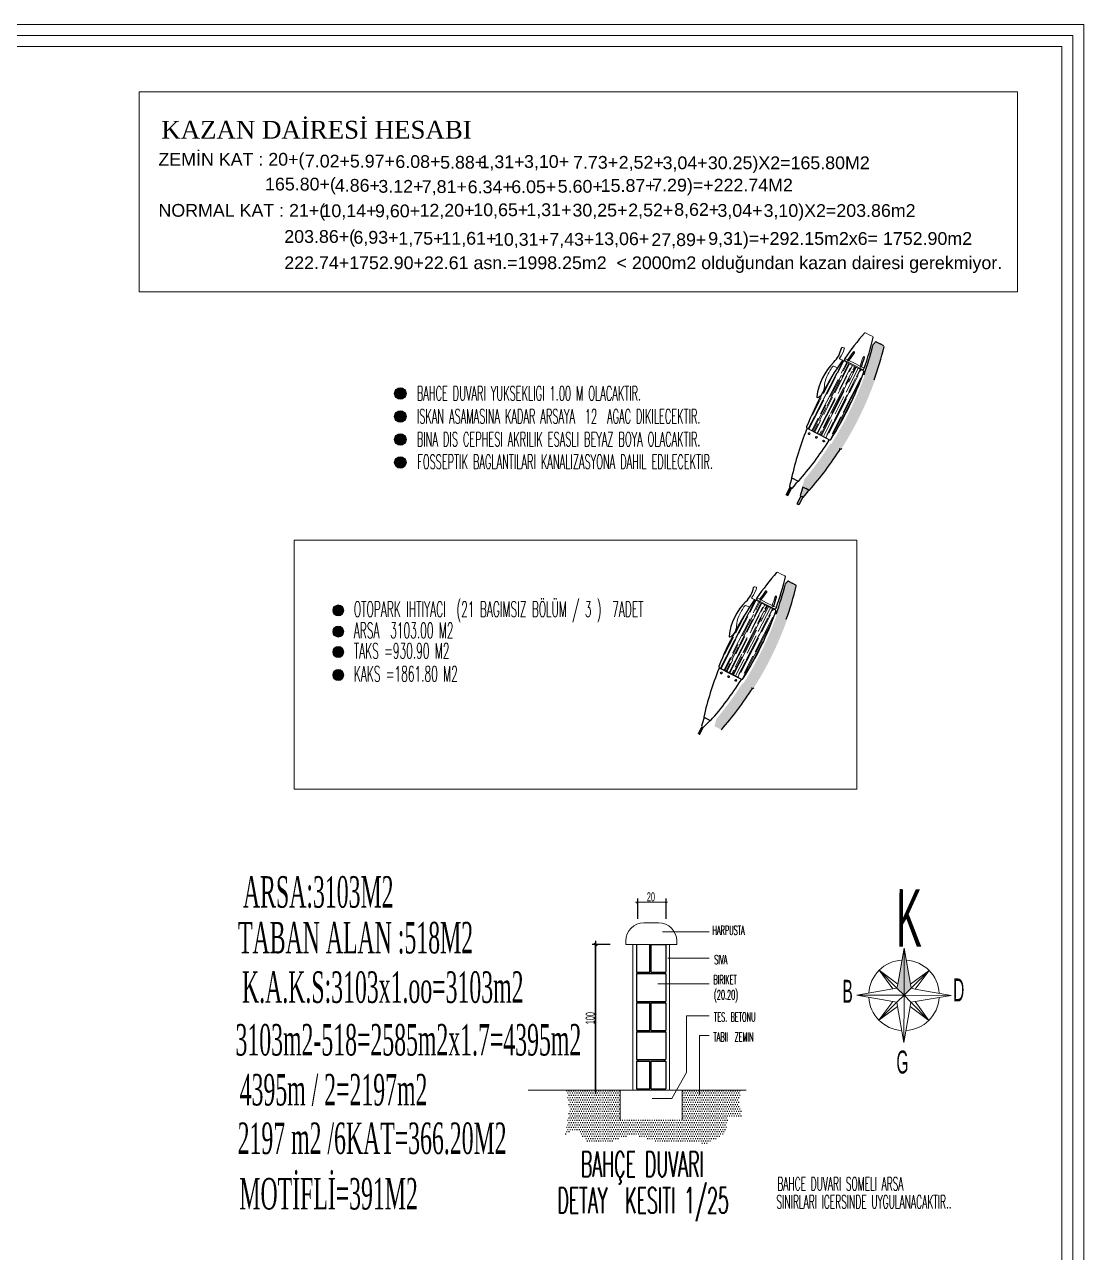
# Model space of a CAD drawing. Header units: millimetres. Extents: x -16104 to 67872, y -88009 to 12107.
# Drawn here: x 5137 to 6601, y 10422 to 12107 of the extents above; entities that cross this region are included whole.
import ezdxf

# ---------------------------------------------------------------- set-up
doc = ezdxf.new("R2010")
doc.units = ezdxf.units.MM
for name, color, linetype, lineweight in [('0.3', 114, 'Continuous', 5), ('c05', 32, 'Continuous', 13), ('duvar', 123, 'Continuous', 25), ('emsal&kolon', 1, 'Continuous', 5), ('KAPI', 3, 'Continuous', 5), ('kolon', 1, 'Continuous', 5), ('MEKAN ADI', 31, 'Continuous', 5), ('merdiven', 4, 'Continuous', 25), ('OLCU', 54, 'Continuous', 13), ('OLCULENDIRME', 32, 'Continuous', 5), ('PAFTA ADI', 41, 'Continuous', 5), ('yazı1', 53, 'Continuous', 15), ('ÇİZGİ', 253, 'Continuous', 18), ('ÖLÇÜ', 252, 'Continuous', 20)]:
    doc.layers.add(name, color=color, linetype=linetype, lineweight=lineweight)
doc.layers.add('TEFRIS', color=7, linetype='Continuous', lineweight=13, true_color=0x525c7a)
doc.layers.add('YESIL', color=73, linetype='Continuous')
doc.styles.add('A', font='UNIV.SHX', dxfattribs={"height": 40})
doc.styles.add('MEKAN ADI', font='stylu.ttf', dxfattribs={"width": 0.5, "height": 25})
doc.styles.add('OLCU', font='simplex.shx', dxfattribs={"width": 0.6, "height": 1400})
doc.styles.add('OLCUIC', font='ROMANS.SHX', dxfattribs={"width": 0.5})
doc.styles.add('ROMANTUR', font='times.ttf', dxfattribs={"width": 0.7})

msp = doc.modelspace()

# ---------------------------------------------------------------- hatches: boundary and pattern name
at = {"layer": 'duvar'}
for points in [[(5652.430285307782, 11592.78678722589, 1), (5652.430285307782, 11608.53678722589, 1)], [(5652.430285307782, 11561.28678722589, 1), (5652.430285307782, 11577.03678722618, 1)], [(5652.430285307782, 11529.78678722589, 1), (5652.430285307782, 11545.53678722557, 1)], [(5652.430285307782, 11498.28678722557, 1), (5652.430285307782, 11514.03678722589, 1)]]:
    msp.add_hatch(color=256, dxfattribs=at).paths.add_polyline_path(points)
at = {"layer": 'KAPI'}
for points in [[(5567.20561384238, 11295.53135221207, 1), (5567.20561384238, 11310.57935221196, 1)], [(5567.20561384238, 11266.44915849116, 1), (5567.20561384238, 11281.49715849158, 1)], [(5567.20561384238, 11238.35686647147, 1), (5567.20561384238, 11253.40486647136, 1)], [(5567.20561384238, 11206.81981180285, 1), (5567.20561384238, 11221.86781180275, 1)]]:
    msp.add_hatch(color=256, dxfattribs=at).paths.add_polyline_path(points)
h = msp.add_hatch(color=256, dxfattribs=at)
h.paths.add_polyline_path([(5996.578879307257, 10844.4160507409), (5994.703879307257, 10844.4160507409), (5994.703879307257, 10806.45498542805), (5978.80596636358, 10806.45498542805), (5978.80596636358, 10804.57998542851), (6014.805966363521, 10804.57998542851), (6014.805966363521, 10806.45498542805), (5996.578879307257, 10806.45498542805)])
h.paths.add_polyline_path([(5994.703879307257, 10726.45498542851), (5978.80596636358, 10726.45498542851), (5978.80596636358, 10724.57998542805), (6014.805966363521, 10724.57998542805), (6014.805966363521, 10726.45498542851), (5996.578879307257, 10726.45498542851), (5996.578879307257, 10764.57998542805), (6014.805966363521, 10764.57998542805), (6014.805966363521, 10766.45498542805), (5978.80596636358, 10766.45498542805), (5978.80596636358, 10764.57998542805), (5994.703879307257, 10764.57998542805)])
h.paths.add_polyline_path([(5996.578879307257, 10684.57998542805), (6014.805966363056, 10684.57998542805), (6014.805966363056, 10686.45498542805), (5978.80596636358, 10686.45498542805), (5978.80596636358, 10684.57998542805), (5994.703879307257, 10684.57998542805), (5994.703879307257, 10646.45498542805), (5978.80596636358, 10646.45498542805), (5978.80596636358, 10644.4160507409), (6014.805966363056, 10644.4160507409), (6014.805966363056, 10646.45498542805), (5996.578879307257, 10646.45498542805)])
at = {"layer": 'merdiven'}
h = msp.add_hatch(dxfattribs=at)
h.set_pattern_fill('DOTS', color=256, scale=50, style=0)
h.set_pattern_definition([(0, (-90355.01501984682, 15778.22464311207), (1.5625, 3.125), [0, -3.125])])
h.paths.add_polyline_path([(6103.094696918735, 10608.02647228481), (6121.875686069718, 10609.19203706775), (6117.812469152559, 10627.46215404887), (6120.307645363093, 10644.4160507409), (6039.402546624478, 10644.4160507409), (6039.402546624478, 10603.71389453291), (5954.209386103088, 10603.71389453291), (5954.209386103088, 10644.4160507409), (5880.634076112183, 10644.4160507409), (5885.113386336481, 10618.54483044232), (5878.082982315973, 10583.81687604485), (5894.040955397068, 10591.63904406957), (5907.541266056069, 10574.68182190682), (5936.999549795641, 10572.65181181059), (5970.521050452953, 10583.81687604485), (6003.026739098888, 10574.68182190682), (6073.117145319295, 10571.63680676266), (6098.51221214165, 10584.83188979785)])
at = {"layer": 'OLCU'}
for points in [[(6187.192227728694, 11472.35274241632), (6188.510399345891, 11471.67756557858), (6189.828570962854, 11471.00238874136), (6184.403445809148, 11460.41072504566), (6183.085274192184, 11461.08590188337), (6181.767102574755, 11461.76107872059)], [(6065.886709393264, 11144.19384793188), (6067.204881010461, 11143.51867109413), (6068.523052627424, 11142.84349425691), (6063.097927473718, 11132.25183056122), (6061.779755856754, 11132.92700739893), (6060.461584239325, 11133.60218423615)]]:
    msp.add_hatch(color=256, dxfattribs=at).paths.add_polyline_path(points)
at = {"layer": 'TEFRIS', "ltscale": 1.5}
h = msp.add_hatch(dxfattribs=at)
h.set_pattern_fill('AR-RROOF', color=256, scale=6.645999359999999, angle=98.18383212849662, style=0)
h.set_pattern_definition([(62.87815375612128, (32305.29090266889, 3714.394642868952), (12.5807738478343, 9.983630860036419), [99.6899903999999, -13.29199871999999, 33.22999679999997, -6.645999359999996]), (62.87815375612128, (32312.27814515254, 3720.746954052331), (4.837407792617664, -9.944841947744717), [19.93799807999998, -2.193179788799997, 39.87599615999996, -4.984499519999995]), (62.87815375612128, (32311.83372514833, 3714.77690656847), (19.71817854670852, 28.72906388220404), [53.16799487999997, -9.30439910399999, 26.58399743999998, -6.645999359999996])])
h.paths.add_polyline_path([(6258.739644427144, 11645.53952154517, -0.3770281978478235), (6260.228470660542, 11645.916082982), (6274.113721668196, 11638.80395908229), (6287.998972675618, 11631.69183518257, 2.722436296425187e-05), (6287.998859946354, 11631.69189291567, -0.3770592924806255), (6288.56336867332, 11630.26359877796, -0.05505407164388172), (6243.334744398104, 11537.7593031869, -0.3876928874276002), (6241.822076319862, 11537.3466169262), (6226.235726402258, 11545.33005573507), (6210.649376484682, 11553.31349454349, -0.3876928874273394), (6210.100364410435, 11554.78218797885, -0.02749581373723025), (6231.912519413541, 11601.48257393669, 0.01441971339520821), (6232.429529009358, 11602.44467964815, -0.02693396517354288)])
h = msp.add_hatch(dxfattribs=at)
h.set_pattern_fill('AR-RROOF', color=256, scale=6.645999359999999, angle=98.18383212849662, style=0)
h.set_pattern_definition([(62.87815375612128, (32184.72893671288, 3385.85489557423), (12.5807738478343, 9.983630860036419), [99.6899903999999, -13.29199871999999, 33.22999679999997, -6.645999359999996]), (62.87815375612128, (32191.71617919653, 3392.207206757608), (4.837407792617664, -9.944841947744717), [19.93799807999998, -2.193179788799997, 39.87599615999996, -4.984499519999995]), (62.87815375612128, (32191.27175919233, 3386.237159273747), (19.71817854670852, 28.72906388220404), [53.16799487999997, -9.30439910399999, 26.58399743999998, -6.645999359999996])])
h.paths.add_polyline_path([(6138.177678471169, 11316.99977425046, -0.3770281978478235), (6139.666504704539, 11317.3763356873), (6153.551755712193, 11310.26421178758), (6167.437006719614, 11303.15208788787, 2.722436296425187e-05), (6167.43689399038, 11303.15214562096, -0.3770592924806255), (6168.001402717317, 11301.72385148326, -0.05505407164388172), (6122.7727784421, 11209.2195558922, -0.3876928874276002), (6121.260110363859, 11208.80686963149), (6105.673760446283, 11216.79030844037), (6090.087410528708, 11224.77374724878, -0.3876928874273394), (6089.538398454431, 11226.24244068415, -0.02749581373723025), (6111.350553457538, 11272.94282664199, 0.01441971339520821), (6111.867563053383, 11273.90493235344, -0.02693396517354288)])
at = {"layer": 'YESIL'}
for points in [[(6301.529947639618, 11667.90706082073, -0.002342317635926037), (6304.359954211657, 11671.25430877035, -0.3474534159900468), (6305.774797528604, 11671.53440574944), (6310.822671002243, 11668.94884920784), (6315.87054447562, 11666.36329266627, -0.347453415994969), (6316.46999120884, 11665.05146205807, -0.02552731919436446), (6302.762552894827, 11619.32234466431, -0.4145776780875886), (6303.465449403418, 11617.83416813563, -0.05505407164400341), (6258.23682512698, 11525.32987254456, -0.4091060629478117), (6256.649156764644, 11524.95917034979, -129.2551232629433), (6256.680176377675, 11524.94091987098, -0.01056849819202637), (6256.637946633622, 11524.96608888594, -0.001846514625678933), (6256.630678968475, 11524.97066870448, -0.03829008909220494), (6213.685083134187, 11467.74345513631), (6208.994457473222, 11470.1460268182), (6204.303831812023, 11472.54859850009, -0.005446248425543218), (6206.699624323897, 11482.4545154449, 0.03222121724407948), (6242.494638901902, 11531.43043179528), (6255.11468307348, 11524.96635579725, 2.722603199134428e-05), (6255.114570336969, 11524.96641353329, -2.722603201447933e-05), (6255.11468307348, 11524.96635579725), (6242.494638901902, 11531.43043179528, 0.0003676787186619952), (6242.866229571198, 11532.01531487884), (6243.905764129944, 11531.48285791604, 0.05577198771296902), (6289.93582720813, 11625.90328521698), (6288.891671899619, 11626.43810896054, 0.02301502693378523)], [(6180.967981683643, 11339.36731352602, -0.002342317635926037), (6183.797988255654, 11342.71456147564, -0.3474534159900468), (6185.2128315726, 11342.99465845473), (6190.260705046239, 11340.40910191313), (6195.308578519645, 11337.82354537156, -0.347453415994969), (6195.908025252837, 11336.51171476336, -0.02552731919436446), (6182.200586938852, 11290.7825973696, -0.4145776780875886), (6182.903483447415, 11289.29442084092, -0.05505407164400341), (6137.674859170977, 11196.79012524986, -0.4091060629478117), (6136.087190808641, 11196.41942305508, -129.2551232629433), (6136.1182104217, 11196.40117257627, -0.01056849819202637), (6136.075980677648, 11196.42634159123, -0.001846514625678933), (6136.068713012501, 11196.43092140977, -0.03829008909220494), (6093.123117178184, 11139.20370784157), (6088.432491517218, 11141.60627952349), (6083.74186585602, 11144.00885120538, -0.005446248425543218), (6086.137658367894, 11153.91476815019, 0.03222121724407948), (6121.932672945928, 11202.89068450057), (6134.552717117505, 11196.42660850254, 2.722603199134428e-05), (6134.552604380966, 11196.42666623858, -2.722603201447933e-05), (6134.552717117505, 11196.42660850254), (6121.932672945928, 11202.89068450057, 0.0003676787186619952), (6122.304263615195, 11203.47556758413), (6123.343798173941, 11202.94311062133, 0.05577198771296902), (6169.373861252156, 11297.36353792227), (6168.329705943645, 11297.89836166584, 0.02301502693378523)]]:
    msp.add_hatch(color=256, dxfattribs=at).paths.add_polyline_path(points)
h = msp.add_hatch(color=256, dxfattribs=at)
h.paths.add_polyline_path([(6208.994457473222, 11470.1460268182), (6213.264057655702, 11467.95910736761, -0.004013902166018044), (6205.474204074533, 11458.19210530329), (6203.412480074068, 11459.2481349372), (6201.350756073341, 11460.30416457113, -0.004013902166019278), (6204.724857290479, 11472.33294626875)])
h.paths.add_polyline_path([(6203.412480074068, 11459.2481349372), (6204.730651691003, 11458.57295809948), (6199.305526537559, 11447.98129440477), (6197.987354920129, 11448.65647124199), (6196.669183302904, 11449.33164807974), (6202.094308456843, 11459.92331177494)])
at = {"layer": 'ÇİZGİ'}
h = msp.add_hatch(color=256, dxfattribs=at)
h.paths.add_polyline_path([(6343.766741250161, 10774.75927582951), (6353.496613625714, 10784.40299230017), (6352.501431642231, 10790.19268344433), (6344.053927599176, 10839.33790531629)])
h.paths.add_polyline_path([(6344.053927599176, 10839.33790531629), (6335.1900031556, 10790.23153066033), (6334.148785482321, 10784.46315735747), (6343.766741250161, 10774.75927582951)])

# ---------------------------------------------------------------- linework, layer by layer
at = {"layer": 'c05'}
for points in [[(6601.023274084233, 8934.803705877217), (6601.023274084233, 8729.341233511746), (-253.0136407047976, 8729.341233511746), (-253.0136407047976, 12107.11512216859), (6590.601454971678, 12107.11512216859), (6590.601454971678, 10246.24634323097)], [(6586.023274084233, 8934.803705877217), (6586.023274084233, 8744.341233511746), (-238.0136407047949, 8744.341233511746), (-238.0136407047976, 12092.11512216859), (6575.601454971678, 12092.11512216859), (6575.601454971678, 10246.24634323097)], [(6571.023274084233, 8934.803705877217), (6571.023274084233, 8759.341233511746), (-223.0136407047949, 8759.341233511746), (-223.0136407047976, 12077.11512216859), (6560.601454971678, 12077.11512216859), (6560.601454971678, 10246.24634323097)]]:
    msp.add_lwpolyline(points, dxfattribs=at)
at = {"layer": 'duvar'}
for p, q in [((5976.805966363521, 10844.4160507409), (5976.805966363521, 10806.45498542805)), ((5994.703879307257, 10806.45498542805), (5994.703879307257, 10844.4160507409)), ((5996.578879307257, 10806.45498542805), (5996.578879307257, 10844.4160507409)), ((5996.578879307257, 10844.4160507409), (6016.805966363521, 10844.4160507409)), ((6016.805966363521, 10844.4160507409), (6016.805966363521, 10806.45498542805)), ((5976.805966363521, 10806.45498542805), (5994.703879307257, 10806.45498542805)), ((5976.805966363521, 10804.57998542851), (5976.805966363521, 10766.45498542805)), ((5976.805966363521, 10804.57998542851), (6016.805966363521, 10804.57998542851)), ((5978.80596636358, 10804.57998542851), (5978.80596636358, 10806.45498542805)), ((5996.578879307257, 10806.45498542805), (6016.805966363521, 10806.45498542805)), ((6014.805966363521, 10806.45498542805), (6014.805966363521, 10804.57998542851)), ((6016.805966363521, 10804.57998542851), (6016.805966363521, 10766.45498542805)), ((5976.805966363521, 10766.45498542805), (6016.805966363521, 10766.45498542805)), ((5976.805966363521, 10764.57998542805), (5994.703879307257, 10764.57998542805)), ((5976.805966363521, 10764.57998542805), (5976.805966363521, 10726.45498542851)), ((5978.80596636358, 10764.57998542805), (5978.80596636358, 10766.45498542805)), ((5994.703879307257, 10726.45498542851), (5994.703879307257, 10764.57998542805)), ((5996.578879307257, 10726.45498542851), (5996.578879307257, 10764.57998542805)), ((5996.578879307257, 10764.57998542805), (6016.805966363521, 10764.57998542805)), ((6014.805966363521, 10766.45498542805), (6014.805966363521, 10764.57998542805)), ((6016.805966363521, 10764.57998542805), (6016.805966363521, 10726.45498542851)), ((5976.805966363521, 10726.45498542851), (5994.703879307257, 10726.45498542851)), ((5976.805966363521, 10724.57998542805), (5976.805966363521, 10686.45498542805)), ((5976.805966363521, 10724.57998542805), (6016.805966363521, 10724.57998542805)), ((5978.80596636358, 10724.57998542805), (5978.80596636358, 10726.45498542851)), ((5996.578879307257, 10726.45498542851), (6016.805966363521, 10726.45498542851)), ((6014.805966363521, 10726.45498542851), (6014.805966363521, 10724.57998542805)), ((6016.805966363521, 10724.57998542805), (6016.805966363521, 10686.45498542805)), ((5976.805966363521, 10686.45498542805), (6016.805966363521, 10686.45498542805)), ((5978.80596636358, 10684.57998542805), (5978.80596636358, 10686.45498542805)), ((6014.805966363056, 10686.45498542805), (6014.805966363056, 10684.57998542805)), ((5976.805966363521, 10684.57998542805), (5976.805966363521, 10646.45498542805)), ((5976.805966363521, 10684.57998542805), (5994.703879307257, 10684.57998542805)), ((5994.703879307257, 10646.45498542805), (5994.703879307257, 10684.57998542805)), ((5996.578879307257, 10646.45498542805), (5996.578879307257, 10684.57998542805)), ((5996.578879307257, 10684.57998542805), (6016.805966363521, 10684.57998542805)), ((6016.805966363521, 10684.57998542805), (6016.805966363521, 10646.45498542805)), ((5976.805966363521, 10646.45498542805), (5994.703879307257, 10646.45498542805)), ((5978.80596636358, 10644.4160507409), (5978.80596636358, 10646.45498542805)), ((5996.578879307257, 10646.45498542805), (6016.805966363521, 10646.45498542805)), ((6014.805966363056, 10646.45498542805), (6014.805966363056, 10644.4160507409))]:
    msp.add_line(p, q, dxfattribs=at)
for centre in [(5652.430285307782, 11600.66178722589), (5652.430285307782, 11569.16178722589), (5652.430285307782, 11537.66178722618), (5652.430285307782, 11506.16178722557)]:
    msp.add_circle(centre, 7.875000000000112, dxfattribs=at)
at = {"layer": 'KAPI'}
for p, q in [((6012.406031713181, 10862.00883863951), (6076.487606831128, 10862.00883863951)), ((5971.805966363521, 10844.4160507409), (5971.805966363521, 10644.4160507409)), ((6021.805966363521, 10844.4160507409), (6021.805966363521, 10644.4160507409)), ((6019.526206726441, 10825.89544960193), (6076.487606831128, 10825.89544960193)), ((6005.997874701628, 10790.58471484148), (6076.487606831128, 10790.58471484148)), ((6045.158836773364, 10746.75112578543), (6045.158836773364, 10668.78217470262)), ((6045.158836773364, 10746.75112578543), (6076.487606831128, 10746.75112578543)), ((6062.959273806075, 10638.64805212372), (6062.959273806075, 10719.74082175913)), ((6062.959273806075, 10719.74082175913), (6076.487606831128, 10719.74082175913)), ((6025.092311824905, 10632.95733181378), (6045.158836773364, 10668.78217470262)), ((6025.092311824905, 10632.95733181378), (5998.165681687417, 10632.95733181378))]:
    msp.add_line(p, q, dxfattribs=at)
for centre in [(5567.20561384238, 11303.05535221225), (5567.20561384238, 11273.97315849137), (5567.20561384238, 11245.88086647165), (5567.20561384238, 11214.34381180257)]:
    msp.add_circle(centre, 7.524000000000107, dxfattribs=at)
at = {"layer": 'kolon'}
for p, q in [((5986.805966363521, 10874.4160507409), (6006.805966363521, 10874.4160507409)), ((5961.805966363521, 10849.4160507409), (5961.805966363521, 10844.4160507409)), ((6031.805966363521, 10844.4160507409), (5961.805966363521, 10844.4160507409)), ((6031.805966363521, 10849.4160507409), (6031.805966363521, 10844.4160507409)), ((5828.001837367949, 10644.4160507409), (6126.934869686374, 10644.4160507409)), ((5954.209386103088, 10644.4160507409), (5954.209386103088, 10603.71389453291)), ((6039.402546624478, 10644.4160507409), (6039.402546624478, 10603.71389453291))]:
    msp.add_line(p, q, dxfattribs=at)
for centre, start, end in [((5986.805966363521, 10849.4160507409), 90, 180), ((6006.805966363521, 10849.4160507409), 0, 90)]:
    msp.add_arc(centre, 25, start, end, dxfattribs=at)
at = {"layer": 'merdiven', "ltscale": 1.5}
for p, q in [((6262.528428409918, 11648.95390067119), (6262.019524754898, 11647.45538470286)), ((6141.966462453915, 11320.41415337648), (6141.457558798924, 11318.91563740815))]:
    msp.add_line(p, q, dxfattribs=at)
at = {"layer": 'merdiven', "ltscale": 1.4}
for p, q in [((6198.783002405777, 11480.1728857772), (6189.401751083613, 11484.97802914146)), ((6186.448675345659, 11472.73359521301), (6190.572123346152, 11470.62153594467)), ((6068.523052627424, 11142.84349425691), (6077.640086430645, 11151.93070519652)), ((6078.221036449802, 11151.63313848249), (6068.839785127639, 11156.43828184676))]:
    msp.add_line(p, q, dxfattribs=at)
at = {"layer": 'merdiven', "ltscale": 1.5}
for points in [[(6214.18501379466, 11544.52933405939, -0.7515397172669128), (6212.944458860031, 11546.5355516873, -0.1058609688951261), (6213.361512502917, 11546.83625609288)], [(6224.147503946675, 11539.42647605072, -0.7515397172669128), (6222.906949012075, 11541.43269367816, -0.1058609688951261), (6223.324002654961, 11541.73339808374)], [(6234.109994098719, 11534.32361804158, -0.7515397172669128), (6232.869439164584, 11536.32983566899, -0.1058609688951261), (6233.28649280747, 11536.63054007461)], [(6093.623047838657, 11215.98958676468, -0.7515397172669128), (6092.382492904027, 11217.99580439259, -0.1058609688951261), (6092.799546546914, 11218.29650879817)], [(6103.585537990701, 11210.88672875601, -0.7515397172669128), (6102.344983056071, 11212.89294638345, -0.1058609688951261), (6102.762036698958, 11213.19365078904)], [(6113.548028142744, 11205.78387074688, -0.7515397172669128), (6112.30747320861, 11207.79008837428, -0.1058609688951261), (6112.724526851496, 11208.0907927799)]]:
    msp.add_lwpolyline(points, format="xyb", dxfattribs=at)
at = {"layer": 'merdiven'}
for centre, start, end in [((6645.299026857509, 11379.95980829941), 139.5179850877931, 144.9021632761648), ((5847.161141000048, 11788.77168575596), 340.8541442377704, 346.2383224240455), ((6524.737060901534, 11051.4200610047), 139.5179850877931, 144.9021632761648), ((5726.599175044044, 11460.23193846125), 340.8541442377704, 346.2383224240455)]:
    msp.add_arc(centre, 467.8366731742777, start, end, dxfattribs=at)
at = {"layer": 'merdiven', "ltscale": 1.5}
for centre, radius, start, end in [((6221.708492739766, 11670.09296441067), 36.80749786821048, 314.3391196179588, 349.0737472773865), ((6645.299026857509, 11379.95980829941), 468.9997230622779, 145.5095837093012, 158.1143230043504), ((6259.69825447406, 11644.88092316964), 1.163049888, 62.87191439103656, 145.5095837093012), ((6263.120801165263, 11647.08138562503), 1.163049888, 161.2422511220846, 242.878153756441), ((6267.393092550308, 11646.62548742641), 1.022834092479884, 144.8665581433067, 197.959371937744), ((6649.15996896039, 11377.98220641175), 467.8366731742777, 143.2667849222775, 144.8665581433067), ((6275.041793273122, 11657.17882347305), 1.022834092479884, 63.33192285955827, 143.2667849222775), ((5843.300198896934, 11790.74928764411), 467.8366731742777, 340.8897493682277, 342.4895225882541), ((6288.482793162519, 11650.29424814216), 1.022834092479884, 342.4895225882541, 62.42438465325043), ((6302.572630868905, 11587.34151223389), 78.89389223882338, 134.3391196179588, 173.5129095273084), ((5847.161141000048, 11788.77168575596), 468.9997230622779, 327.6419845092873, 340.246723804719), ((6284.388093202957, 11637.92052773578), 1.022834092479884, 287.7969355745508, 340.8897493682277), ((6287.254525494704, 11634.71992111093), 1.163049888, 242.878153756441, 324.5140563884941), ((6287.468756488903, 11630.65667537021), 1.163049888, 340.246723804719, 62.8843931206256), ((6645.299026857509, 11379.95980829941), 467.8366731742777, 158.4993799317073, 167.027918445384), ((6211.179592671368, 11554.34865435585), 1.163049888, 158.1143230043504, 242.878153756441), ((6211.099540254567, 11551.00096271798), 1.163049888, 62.87815375644094, 158.4993799317073), ((5847.161141000048, 11788.77168575596), 467.8366731742777, 318.7283890653589, 327.2569275799393), ((6239.682386157918, 11536.36062662627), 1.163049888, 327.2569275799393, 62.88439350232116), ((6242.352292506781, 11538.38177673906), 1.163049888, 242.878153756441, 327.6419845092873), ((6937.318653148483, 11268.60043414732), 778.1234291631167, 163.8711115518343, 164.7910252251173), ((5586.153475194704, 11960.6768070909), 778.123429162466, 320.9652822859003, 321.885195960311), ((6101.146526783792, 11341.55321711596), 36.80749786821048, 314.3391196179588, 349.0737472773865), ((6528.598003004416, 11049.44245911704), 467.8366731742777, 143.2667849222775, 144.8665581433067), ((6154.479827317118, 11328.63907617834), 1.022834092479884, 63.33192285955827, 143.2667849222775), ((6524.737060901534, 11051.4200610047), 468.9997230622779, 145.5095837093012, 158.1143230043504), ((6182.01066491293, 11258.80176493918), 78.89389223882338, 134.3391196179588, 173.5129095273084), ((6139.136288518086, 11316.34117587493), 1.163049888, 62.87191439103656, 145.5095837093012), ((6142.55883520926, 11318.54163833032), 1.163049888, 161.2422511220846, 242.878153756441), ((6146.831126594305, 11318.0857401317), 1.022834092479884, 144.8665581433067, 197.959371937744), ((6163.826127246954, 11309.38078044108), 1.022834092479884, 287.7969355745508, 340.8897493682277), ((5722.73823294093, 11462.2095403494), 467.8366731742777, 340.8897493682277, 342.4895225882541), ((6167.920827206515, 11321.75450084746), 1.022834092479884, 342.4895225882541, 62.42438465325043), ((5726.599175044044, 11460.23193846125), 468.9997230622779, 327.6419845092873, 340.246723804719), ((6166.6925595387, 11306.18017381622), 1.163049888, 242.878153756441, 324.5140563884941), ((6166.906790532928, 11302.1169280755), 1.163049888, 340.246723804719, 62.8843931206256), ((6090.617626715393, 11225.80890706115), 1.163049888, 158.1143230043504, 242.878153756441), ((6524.737060901534, 11051.4200610047), 467.8366731742777, 158.4993799317073, 167.027918445384), ((5726.599175044044, 11460.23193846125), 467.8366731742777, 318.7283890653589, 327.2569275799393), ((6090.537574298593, 11222.46121542327), 1.163049888, 62.87815375644094, 158.4993799317073), ((6119.120420201914, 11207.82087933156), 1.163049888, 327.2569275799393, 62.88439350232116), ((6121.790326550778, 11209.84202944435), 1.163049888, 242.878153756441, 327.6419845092873), ((6816.756687192508, 10940.06068685261), 778.1234291631167, 163.8711115518343, 164.7910252251173)]:
    msp.add_arc(centre, radius, start, end, dxfattribs=at)
at = {"layer": 'OLCU'}
for p, q in [((6290.872716798505, 11683.96383639131), (6295.920590271649, 11681.37827984971)), ((6300.968463745288, 11678.79272330861), (6295.920590271649, 11681.37827984971)), ((6260.994538118597, 11663.62875465359), (6259.251159749256, 11664.02933599954)), ((6259.319557630748, 11646.38163467267), (6256.051221653819, 11648.05569950631)), ((6260.22858338707, 11645.91602524259), (6274.113721668196, 11638.80395908229)), ((6262.528428409918, 11648.95390067119), (6266.425707775197, 11646.95768658014)), ((6262.590584978345, 11646.04622581266), (6274.65744714305, 11639.86549355587)), ((6268.227956029848, 11646.03456226061), (6275.824332229095, 11642.14364457529)), ((6247.36157246455, 11638.29836907747), (6252.229181061208, 11635.80514548277)), ((6287.998859949294, 11631.69189292152), (6274.113721668196, 11638.80395908229)), ((6286.724309308018, 11633.68476129856), (6274.65744714305, 11639.86549355587)), ((6283.420708427846, 11638.25272688951), (6275.824332229095, 11642.14364457529)), ((6289.120236048038, 11635.33338847893), (6285.222956682497, 11637.32960256998)), ((6289.120236048038, 11635.33338847893), (6288.201548121375, 11634.04476691646)), ((6210.649489213916, 11553.31343680259), (6226.235726402258, 11545.33005573507)), ((6211.629869172204, 11552.03606478896), (6225.921179393044, 11544.715954485)), ((6240.212489611236, 11537.39584418148), (6225.921179393044, 11544.715954485)), ((6241.821963595721, 11537.34667466415), (6226.235726402258, 11545.33005573507)), ((6189.401751083846, 11484.97802914193), (6194.092376745073, 11482.57545745958)), ((6198.783002406009, 11480.1728857772), (6194.092376745073, 11482.57545745958)), ((6187.192227728694, 11472.35274241632), (6181.767102574755, 11461.76107872059)), ((6181.767102574755, 11461.76107872059), (6183.085274192184, 11461.08590188337)), ((6184.403445809148, 11460.41072504566), (6183.085274192184, 11461.08590188337)), ((6189.828570962854, 11471.00238874136), (6184.403445809148, 11460.41072504566)), ((6186.448675345164, 11472.73359521251), (6188.510399345891, 11471.67756557858)), ((6190.572123346385, 11470.62153594467), (6188.510399345891, 11471.67756557858)), ((6170.310750842502, 11355.4240890966), (6175.358624315646, 11352.838532555)), ((6180.406497789285, 11350.2529760139), (6175.358624315646, 11352.838532555)), ((6140.432572162594, 11335.08900735888), (6138.689193793252, 11335.48958870483)), ((6126.799606508575, 11309.75862178276), (6131.667215105204, 11307.26539818806)), ((6138.757591674745, 11317.84188737796), (6135.489255697845, 11319.5159522116)), ((6139.666617431096, 11317.37627794789), (6153.551755712193, 11310.26421178758)), ((6141.966462453915, 11320.41415337648), (6145.863741819194, 11318.41793928543)), ((6142.028619022341, 11317.50647851796), (6154.095481187076, 11311.32574626117)), ((6147.665990073874, 11317.4948149659), (6155.26236627312, 11313.60389728058)), ((6167.436893993319, 11303.15214562681), (6153.551755712193, 11310.26421178758)), ((6166.162343352014, 11305.14501400385), (6154.095481187076, 11311.32574626117)), ((6162.858742471872, 11309.7129795948), (6155.26236627312, 11313.60389728058)), ((6168.558270092064, 11306.79364118422), (6164.660990726523, 11308.78985527527)), ((6168.558270092064, 11306.79364118422), (6167.6395821654, 11305.50501962175)), ((6090.087523257913, 11224.77368950789), (6105.673760446283, 11216.79030844037)), ((6091.067903216201, 11223.49631749425), (6105.35921343707, 11216.17620719029)), ((6119.650523655233, 11208.85609688677), (6105.35921343707, 11216.17620719029)), ((6121.259997639747, 11208.80692736944), (6105.673760446283, 11216.79030844037)), ((6068.523052627424, 11142.84349425691), (6063.097927473718, 11132.25183056122)), ((6068.839785127871, 11156.43828184722), (6073.53041078907, 11154.03571016487)), ((5975.191307993722, 10902.66050319414), (6019.361912919325, 10902.66050319414))]:
    msp.add_line(p, q, dxfattribs=at)
at = {"layer": 'OLCU', "lineweight": -3}
for p, q in [((5977.763181865506, 10907.40798058623), (5977.763181865506, 10879.90798058535)), ((6016.805966364685, 10907.40798058623), (6016.805966364685, 10879.90798058535)), ((5940.555966363521, 10844.4160507409), (5915.555966363521, 10844.4160507409)), ((5920.555966363812, 10849.41605074119), (5920.555966363812, 10639.4160507406)), ((5920.555966363812, 10644.4160507409), (5920.555966363812, 10844.4160507409))]:
    msp.add_line(p, q, dxfattribs=at)
at = {"layer": 'OLCU', "color": 0, "linetype": 'ByBlock', "lineweight": -3}
for p, q in [((5976.825681866088, 10901.47048058652), (5978.700681864924, 10903.34548058535)), ((6015.868466363812, 10901.47048058652), (6017.743466364103, 10903.34548058535)), ((5922.430966364103, 10842.5410507406), (5918.680966363521, 10846.29105074119))]:
    msp.add_line(p, q, dxfattribs=at)
at = {"layer": 'OLCU'}
for centre in [(6213.855167399597, 11545.71203241291), (6223.817657551641, 11540.60917440374), (6233.780147703917, 11535.5063163951), (6093.293201443623, 11217.1722851182), (6103.255691595667, 11212.06942710903), (6113.218181747943, 11206.96656910039)]:
    msp.add_circle(centre, 1.227833066496435, dxfattribs=at)
for centre, radius, start, end in [((6290.342500611558, 11682.92867657941), 1.163049888, 62.87815375644094, 139.5179850877931), ((6258.990709144331, 11662.89582352727), 1.163049888, 77.05958667255237, 169.0737472773865), ((6260.73408751344, 11662.49524218179), 1.163049888, 344.416908541361, 77.05958667255237), ((6300.43824755837, 11677.75756349624), 1.163049888, 346.2383224240455, 62.87815375644094), ((6256.581437840505, 11649.09085931868), 1.163049888, 142.4279453918518, 242.878153756441), ((6226.888710036903, 11671.93427552748), 36.29999521672909, 322.4279453918518, 344.416908541361), ((6267.393092550308, 11646.62548742641), 1.022834092479884, 197.959371937744, 324.8665580918241), ((6651.006499263021, 11377.03640051349), 467.8366731742777, 143.3090226593905, 144.9021632761648), ((6275.041793273122, 11657.17882347305), 1.022834092479884, 323.2667849732674, 60.25460434209953), ((5841.453668594069, 11791.69509354187), 467.8366731742777, 340.8541442377704, 342.4472848529392), ((6288.482793162519, 11650.29424814216), 1.022834092479884, 65.50170316909939, 162.4895225392976), ((6317.419663377659, 11586.74607544343), 87.96564149005303, 144.4102674088748, 155.0572320786079), ((6246.831356277864, 11637.26320926507), 1.163049888, 62.87815375644094, 144.4102674088748), ((6284.388093202957, 11637.92052773578), 1.022834092479884, 160.8897494194058, 287.7969355745508), ((6269.295771445293, 11609.12811906834), 34.89149663999999, 155.0572320786079, 178.0867573844125), ((6225.339472930005, 11596.12349192775), 1.163049888, 173.5129095273084, 303.6296271522428), ((6215.494103593432, 11610.92535302299), 18.94018096267856, 303.6296271522428, 358.0867573844125), ((6169.780534655583, 11354.3889292847), 1.163049888, 62.87815375644094, 139.5179850877931), ((6179.876281602366, 11349.21781620153), 1.163049888, 346.2383224240455, 62.87815375644094), ((6106.3267440809, 11343.39452823278), 36.29999521672909, 322.4279453918518, 344.416908541361), ((6138.428743188328, 11334.35607623257), 1.163049888, 77.05958667255237, 169.0737472773865), ((6140.172121557436, 11333.95549488708), 1.163049888, 344.416908541361, 77.05958667255237), ((6530.444533307018, 11048.49665321875), 467.8366731742777, 143.3090226593905, 144.9021632761648), ((6154.479827317118, 11328.63907617834), 1.022834092479884, 323.2667849732674, 60.25460434209953), ((6196.857697421656, 11258.20632814872), 87.96564149005303, 144.4102674088748, 155.0572320786079), ((6126.269390321861, 11308.72346197037), 1.163049888, 62.87815375644094, 144.4102674088748), ((6136.019471884531, 11320.55111202397), 1.163049888, 142.4279453918518, 242.878153756441), ((6146.831126594305, 11318.0857401317), 1.022834092479884, 197.959371937744, 324.8665580918241), ((6163.826127246954, 11309.38078044108), 1.022834092479884, 160.8897494194058, 287.7969355745508), ((5720.891702638095, 11463.15534624716), 467.8366731742777, 340.8541442377704, 342.4472848529392), ((6167.920827206515, 11321.75450084746), 1.022834092479884, 65.50170316909939, 162.4895225392976), ((6148.73380548929, 11280.58837177363), 34.89149663999999, 155.0572320786079, 178.0867573844125), ((6094.932137637457, 11282.38560572828), 18.94018096267856, 303.6296271522428, 358.0867573844125), ((6104.777506974031, 11267.58374463304), 1.163049888, 173.5129095273084, 303.6296271522428)]:
    msp.add_arc(centre, radius, start, end, dxfattribs=at)
at = {"layer": 'OLCULENDIRME', "linetype": 'ByBlock'}
msp.add_lwpolyline([(5506.811461022182, 11399.58243728313), (6279.045979551389, 11399.58243728313), (6279.045979551389, 11057.73999489058), (5506.811461022182, 11057.73999489058)], close=True, dxfattribs=at)
at = {"layer": 'YESIL', "ltscale": 1.5}
for p, q in [((6305.774797528604, 11671.53440574944), (6310.822671002243, 11668.94884920784)), ((6315.87054447562, 11666.36329266627), (6310.822671002243, 11668.94884920784)), ((6201.350756073341, 11460.30416457113), (6203.412480074068, 11459.2481349372)), ((6204.303831812023, 11472.54859850009), (6208.994457473222, 11470.1460268182)), ((6213.685083134187, 11467.74345513631), (6208.994457473222, 11470.1460268182)), ((6202.094308456843, 11459.92331177494), (6196.669183302904, 11449.33164807974)), ((6196.669183302904, 11449.33164807974), (6197.987354920129, 11448.65647124199)), ((6199.305526537559, 11447.98129440477), (6197.987354920129, 11448.65647124199)), ((6204.730651691003, 11458.57295809998), (6199.305526537559, 11447.98129440477)), ((6205.474204074533, 11458.19210530329), (6203.412480074068, 11459.2481349372)), ((6185.2128315726, 11342.99465845473), (6190.260705046239, 11340.40910191313)), ((6195.308578519645, 11337.82354537156), (6190.260705046239, 11340.40910191313))]:
    msp.add_line(p, q, dxfattribs=at)
for centre, radius, start, end in [((5844.994237902691, 11784.38273664654), 471.1596728542779, 340.4137630340891, 345.6874876525298), ((6660.201107584726, 11367.53037765366), 467.8366731742777, 139.5179850877931, 140.0548037645354), ((5862.063221731369, 11776.34225511798), 467.8366731742777, 340.3903716156329, 346.2383224240455), ((6305.244581341685, 11670.49924593657), 1.163049888, 62.87815375644094, 139.5179850877931), ((5862.063221731369, 11776.34225511798), 467.8366731742777, 318.7283890653589, 327.4995461943426), ((6254.584466886561, 11523.93119598442), 1.163049888, 327.2569275774533, 62.88439350232116), ((6257.254373235424, 11525.95234609718), 1.163049888, 237.5707653516683, 327.641984507307), ((6952.220733874477, 11256.17100349814), 778.1234291631167, 163.8711115518343, 164.7910252251173), ((5601.055555927975, 11948.24737645587), 778.123429162466, 320.9652822859003, 321.8851959587159), ((6539.639141628722, 11038.99063035892), 467.8366731742777, 139.5179850877931, 140.0548037645354), ((6184.682615385682, 11341.95949864187), 1.163049888, 62.87815375644094, 139.5179850877931), ((5724.432271946687, 11455.84298935183), 471.1596728542779, 340.4137630340891, 345.6874876525298), ((5741.501255775365, 11447.80250782327), 467.8366731742777, 340.3903716156329, 346.2383224240455), ((6194.778362332727, 11336.7883855587), 1.163049888, 346.2383224240455, 62.87815375644094), ((5741.501255775365, 11447.80250782327), 467.8366731742777, 318.7283890653589, 327.4995461943426), ((6134.022500930558, 11195.39144868971), 1.163049888, 327.2569275774533, 62.88439350232116), ((6136.69240727945, 11197.41259880248), 1.163049888, 237.5707653516683, 327.641984507307)]:
    msp.add_arc(centre, radius, start, end, dxfattribs=at)
at = {"layer": 'ÇİZGİ'}
for p, q in [((6344.053927599176, 10839.33790531629), (6335.1900031556, 10790.23153066036)), ((6344.053927599176, 10839.33790531629), (6343.766741250161, 10774.75927582951)), ((6352.501431642231, 10790.1926834443), (6344.053927599176, 10839.33790531629)), ((6309.671054688064, 10809.15956951273), (6334.12302477927, 10784.48914820488)), ((6309.671054688064, 10809.15956951273), (6335.193690335829, 10790.25195774023)), ((6309.671054688064, 10809.15956951273), (6328.350920693265, 10783.46977933418)), ((6378.167034933358, 10808.85496239044), (6352.501431642231, 10790.1926834443)), ((6378.167034933358, 10808.85496239044), (6353.496613625684, 10784.40299230017)), ((6378.167034933358, 10808.85496239044), (6359.277224640115, 10783.35635625548)), ((6335.193690335829, 10790.25195774023), (6334.148785482292, 10784.46315735747)), ((6353.496613625684, 10784.40299230017), (6352.501431642231, 10790.1926834443)), ((6328.39369523387, 10783.47710811713), (6279.188111763346, 10775.04646217852)), ((6343.766741250161, 10774.75927582951), (6279.188111763346, 10775.04646217852)), ((6328.256257859393, 10766.16219540357), (6279.188111763346, 10775.04646217852)), ((6334.148785482292, 10784.46315735747), (6328.350920693265, 10783.46977933418)), ((6343.766741250161, 10774.75927582951), (6334.03686887458, 10765.11555935888)), ((6343.766741250161, 10774.75927582951), (6334.148785482292, 10784.46315735747)), ((6343.766741250161, 10774.75927582951), (6343.479554901118, 10710.18064634275)), ((6353.496613625684, 10784.40299230017), (6343.766741250161, 10774.75927582951)), ((6343.766741250161, 10774.75927582951), (6408.345370736919, 10774.47208948049)), ((6353.235480940508, 10765.20594345662), (6343.766741250161, 10774.75927582951)), ((6353.496613625684, 10784.40299230017), (6359.277224640115, 10783.35635625548)), ((6359.080767458872, 10766.18876666005), (6408.345370736919, 10774.47208948049)), ((6359.277224640115, 10783.35635625548), (6408.345370736919, 10774.47208948049)), ((6309.366447565772, 10740.66358926863), (6328.256257859393, 10766.16219540357)), ((6309.366447565772, 10740.66358926863), (6334.03686887458, 10765.11555935888)), ((6309.366447565772, 10740.66358926863), (6335.032050857102, 10759.32586821471)), ((6334.03686887458, 10765.11555935888), (6328.256257859393, 10766.16219540357)), ((6334.03686887458, 10765.11555935888), (6335.032050857102, 10759.32586821471)), ((6335.032050857102, 10759.32586821471), (6343.479554901118, 10710.18064634275)), ((6343.479554901118, 10710.18064634275), (6352.200708722448, 10759.36962934834)), ((6352.200708722448, 10759.36962934834), (6353.235480940508, 10765.20594345662)), ((6377.862427811066, 10740.35898214631), (6352.200708722448, 10759.36962934834)), ((6353.235480940508, 10765.20594345662), (6359.080767458872, 10766.18876666005)), ((6377.862427811066, 10740.35898214631), (6353.235480940508, 10765.20594345662)), ((6377.862427811066, 10740.35898214631), (6359.080767458872, 10766.18876666005))]:
    msp.add_line(p, q, dxfattribs=at)
for start, end in [(93.12444000146237, 176.3659654981675), (3.135213021672433, 86.35519247571347), (183.1352130216725, 266.3551924757134), (273.0622608222866, 356.4281446773863)]:
    msp.add_arc((6343.766741250161, 10774.75927582951), 48.43445104049967, start, end, dxfattribs=at)
at = {"layer": 'ÖLÇÜ'}
msp.add_lwpolyline([(5294.182938184123, 12014.77940660648), (6499.521624493878, 12014.77940660648), (6499.521624493878, 11740.3550384038), (5294.182938184123, 11740.3550384038)], close=True, dxfattribs=at)

# ---------------------------------------------------------------- texts
at = {"layer": '0.3', "ltscale": 0.7, "char_height": 43.20000000000002, "attachment_point": 8, "style": 'OLCUIC'}
for s, insert, width in [('{\\fTimes New Roman|b0|i0|c162|p18;ARSA:3103M2}', (5539.80566484671, 10894.1410107223), 524.2777752457744), ('{\\fTimes New Roman|b0|i0|c162|p18;TABAN ALAN :518M2}', (5591.06517982237, 10831.33384319868), 524.2777752457744), ('{\\fTimes New Roman|b0|i0|c162|p18;K.A.K.S:3103x1.oo=3103m2}', (5628.381159096323, 10763.50566467419), 524.2777752457744), ('{\\fTimes New Roman|b0|i0|c162|p18;3103m2-518=2585m2x1.7=4395m2}', (5663.531911787453, 10691.19941158265), 524.2777752457744), ('\\A1;{\\fTimes New Roman|b0|i0|c162|p18;4395m / 2=2197m2}', (5560.831603778737, 10622.97446319856), 524.2777752457744), ('\\A1;{\\fTimes New Roman|b0|i0|c162|p18;2197 m2 /6KAT=366.20M2}', (5613.743905419054, 10556.02522026476), 524.2777752457744), ('\\A1;{\\fTimes New Roman|b0|i0|c162|p18;MOTİFLİ=391M2}', (5554.009217996194, 10480.17837072295), 698.2790726144715)]:
    msp.add_mtext(s, dxfattribs=dict(at, insert=insert, width=width))
at = {"layer": 'duvar', "style": 'OLCU', "width": 0.5}
for s, height, p in [('BAHCE DUVARI YUKSEKLIGI 1.00 M OLACAKTIR.', 19.6875, (5675.056391586579, 11591.20378780359)), ('ISKAN ASAMASINA KADAR ARSAYA  12  AGAC DIKILECEKTIR.', 19.6875, (5675.056391586579, 11559.70378780359)), ('BINA DIS CEPHESI AKRILIK ESASLI BEYAZ BOYA OLACAKTIR.', 19.6875, (5675.056391586579, 11528.20378780391)), ('FOSSEPTIK BAGLANTILARI KANALIZASYONA DAHIL EDILECEKTIR.', 19.6875, (5675.73001052608, 11497.11713771097)), ('OTOPARK IHTIYACI  (21 BAGIMSIZ BÖLÜM / 3 )  7ADET', 21.318, (5588.823242241517, 11294.01890933586)), ('ARSA  3103.00 M2', 21.318, (5588.823242241517, 11264.93671561495)), ('TAKS =930.90 M2', 21.318, (5588.823242241517, 11236.84442359477)), ('KAKS =1861.80 M2', 21.318, (5588.823242241517, 11205.30736892615))]:
    msp.add_text(s, height=height, dxfattribs=at).set_placement(p)
at = {"layer": 'emsal&kolon', "char_height": 17.5, "width": 1076.841330271722}
for s, insert, attachment_point in [('{\\fArial|b0|i0|c162|p34;ZEMİN KAT : 20+(}', (5320.488001828828, 11908.17923549874), 7), ('{\\fArial|b0|i0|c162|p34;7.02+}', (5521.49265729664, 11910.71716286274), 7), ('{\\fArial|b0|i0|c162|p34;5.97+}', (5583.218256071046, 11910.67088515792), 7), ('{\\fArial|b0|i0|c162|p34;6.08+}', (5645.629866452015, 11910.04976851063), 7), ('{\\fArial|b0|i0|c162|p34;5.88+}', (5707.113626705552, 11909.08907301431), 7), ('{\\fArial|b0|i0|c162|p34;1,31+}', (5822.992151102288, 11906.73122176388), 9), ('{\\fArial|b0|i0|c162|p34;3,10+}', (5884.066714418845, 11907.14645366109), 9), ('{\\fArial|b0|i0|c162|p34;7.73+}', (5951.366057119983, 11909.03142122888), 9), ('{\\fArial|b0|i0|c162|p34;2,52+}', (6014.071562523201, 11906.01747983455), 9), ('{\\fArial|b0|i0|c162|p34;3,04+}', (6074.26682945454, 11905.27214413712), 9), ('{\\fArial|b0|i0|c162|p34;30.25)X2=165.80M2}', (6074.536331021274, 11903.35566090453), 7), ('{\\fArial|b0|i0|c162|p34;165.80+(}', (5466.807989007735, 11874.16611828521), 7), ('{\\fArial|b0|i0|c162|p34;4.86+}', (5562.625305419018, 11877.42493275196), 7), ('{\\fArial|b0|i0|c162|p34;3.12+}', (5622.342806787392, 11876.06199625041), 7), ('{\\fArial|b0|i0|c162|p34;7,81+}', (5681.918465103874, 11872.68182079965), 7), ('{\\fArial|b0|i0|c162|p34;6.34+}', (5744.949621085485, 11875.27267522673), 7), ('{\\fArial|b0|i0|c162|p34;6.05+}', (5866.53207723489, 11875.52036737124), 9), ('{\\fArial|b0|i0|c162|p34;5.60+}', (5868.460920594913, 11876.0680324889), 7), ('{\\fArial|b0|i0|c162|p34;15.87+}', (5927.514184515039, 11877.23647670701), 7), ('{\\fArial|b0|i0|c162|p34;7.29)=+222.74M2}', (5998.221221963466, 11872.78665331374), 7), ('{\\fArial|b0|i0|c162|p34;NORMAL KAT : 21+(}', (5320.488001828828, 11838.09419472053), 7), ('{\\fArial|b0|i0|c162|p34;10,14+}', (5619.66719188372, 11839.53634423228), 9), ('{\\fArial|b0|i0|c162|p34;9,60+}', (5679.547228684751, 11839.32885194205), 9), ('{\\fArial|b0|i0|c162|p34;12,20+}', (5754.252529831549, 11840.23052961396), 9), ('{\\fArial|b0|i0|c162|p34;10,65+}', (5828.092528359444, 11840.88993496965), 9), ('{\\fArial|b0|i0|c162|p34;1,31+}', (5887.314541349333, 11841.01325238766), 9), ('{\\fArial|b0|i0|c162|p34;30,25+}', (5964.162208349389, 11840.36296248872), 9), ('{\\fArial|b0|i0|c162|p34;2,52+}', (6027.099771065816, 11840.59380034688), 9), ('{\\fArial|b0|i0|c162|p34;8,62+}', (6090.212973492398, 11841.2932114668), 9), ('{\\fArial|b0|i0|c162|p34;3,04+}', (6149.560233903405, 11840.00734996935), 9), ('{\\fArial|b0|i0|c162|p34;3,10)X2=203.86m2}', (6359.648968011068, 11837.8187930473), 9), ('{\\fArial|b0|i0|c162|p34;203.86+(}', (5493.21355654666, 11802.2320754602), 7), ('{\\fArial|b0|i0|c162|p34;6,93+}', (5649.970061281045, 11803.07377309576), 9), ('{\\fArial|b0|i0|c162|p34;1,75+}', (5711.675335183918, 11801.71325568918), 9), ('{\\fArial|b0|i0|c162|p34;11,61+}', (5784.361130232941, 11801.73988159798), 9), ('{\\fArial|b0|i0|c162|p34;10,31+}', (5856.4686708642, 11800.21556935903), 9), ('{\\fArial|b0|i0|c162|p34;7,43+}', (5918.781165241442, 11800.34708183159), 9), ('{\\fArial|b0|i0|c162|p34;13,06+}', (5994.118891477996, 11801.14673728035), 9), ('{\\fArial|b0|i0|c162|p34;27,89+}', (6072.446750714622, 11799.85965527855), 9), ('{\\fArial|b0|i0|c162|p34;9,31)=+292.15m2x6= 1752.90m2}', (6437.215300249813, 11799.46235665416), 9), ('{\\fArial|b0|i0|c162|p34;222.74+1752.90+22.61 asn.=1998.25m2  < 2000m2 olduğundan kazan dairesi gerekmiyor.}', (5493.21355654666, 11766.14411708218), 7)]:
    msp.add_mtext(s, dxfattribs=dict(at, insert=insert, attachment_point=attachment_point))
at = {"layer": 'kolon', "style": 'OLCU', "width": 0.5}
for s, p in [('BAHÇE DUVARI', (5900.152962169814, 10525.53588422723)), ('DETAY  KESITI 1/25', (5867.850151745806, 10475.92571457475))]:
    msp.add_text(s, height=35, dxfattribs=at).set_placement(p)
at = {"layer": 'MEKAN ADI', "style": 'MEKAN ADI', "width": 0.5}
for s, p in [('B', (6259.317689756208, 10764.54066386106)), ('D', (6411.192770740003, 10766.38514065283)), ('G', (6333.330515063673, 10667.4363538411))]:
    msp.add_text(s, height=31.5, rotation=359.7452027494193, dxfattribs=at).set_placement(p)
at = {"layer": 'merdiven', "lineweight": -3, "style": 'OLCU', "width": 0.5}
for s, p in [('BAHCE DUVARI SOMELI ARSA', (6169.965408865362, 10506.97696566506)), ('SINIRLARI ICERSINDE UYGULANACAKTIR..', (6168.652908865362, 10482.19554168603))]:
    msp.add_text(s, height=18.19125, dxfattribs=at).set_placement(p)
at = {"layer": 'OLCU', "lineweight": -3, "style": 'A', "width": 0.5}
msp.add_text('20', height=12.5, dxfattribs=at).set_placement((5990.853585410863, 10903.65798058565))
at = {"layer": 'OLCU', "style": 'OLCU', "width": 0.45}
for s, p in [('HARPUSTA', (6080.759711839957, 10857.74079786465)), ('SIVA', (6083.395221369574, 10817.38700784638)), ('BIRIKET', (6082.183747176779, 10789.84323622278)), ('(20.20)', (6082.895764380519, 10769.17162619942)), ('TES. BETONU', (6082.895764380519, 10738.62223024425)), ('TABII  ZEMIN', (6082.183747176779, 10711.42340596058))]:
    msp.add_text(s, height=12.5, dxfattribs=at).set_placement(p)
at = {"layer": 'OLCU', "lineweight": -3, "style": 'A', "width": 0.5}
msp.add_text('100', height=12.5, rotation=90, dxfattribs=at).set_placement((5919.305966364103, 10735.0410507409))
at = {"layer": 'PAFTA ADI', "style": 'MEKAN ADI', "width": 0.5}
msp.add_text('K', height=78.74999999999999, rotation=359.7452027494193, dxfattribs=at).set_placement((6332.937279397112, 10841.70915958952))
at = {"layer": 'yazı1', "ltscale": 0.01, "style": 'ROMANTUR'}
msp.add_text('KAZAN DAİRESİ HESABI', height=24.4125, dxfattribs=at).set_placement((5324.384131720741, 11950.51582788501))

doc.saveas('drawing.dxf')
